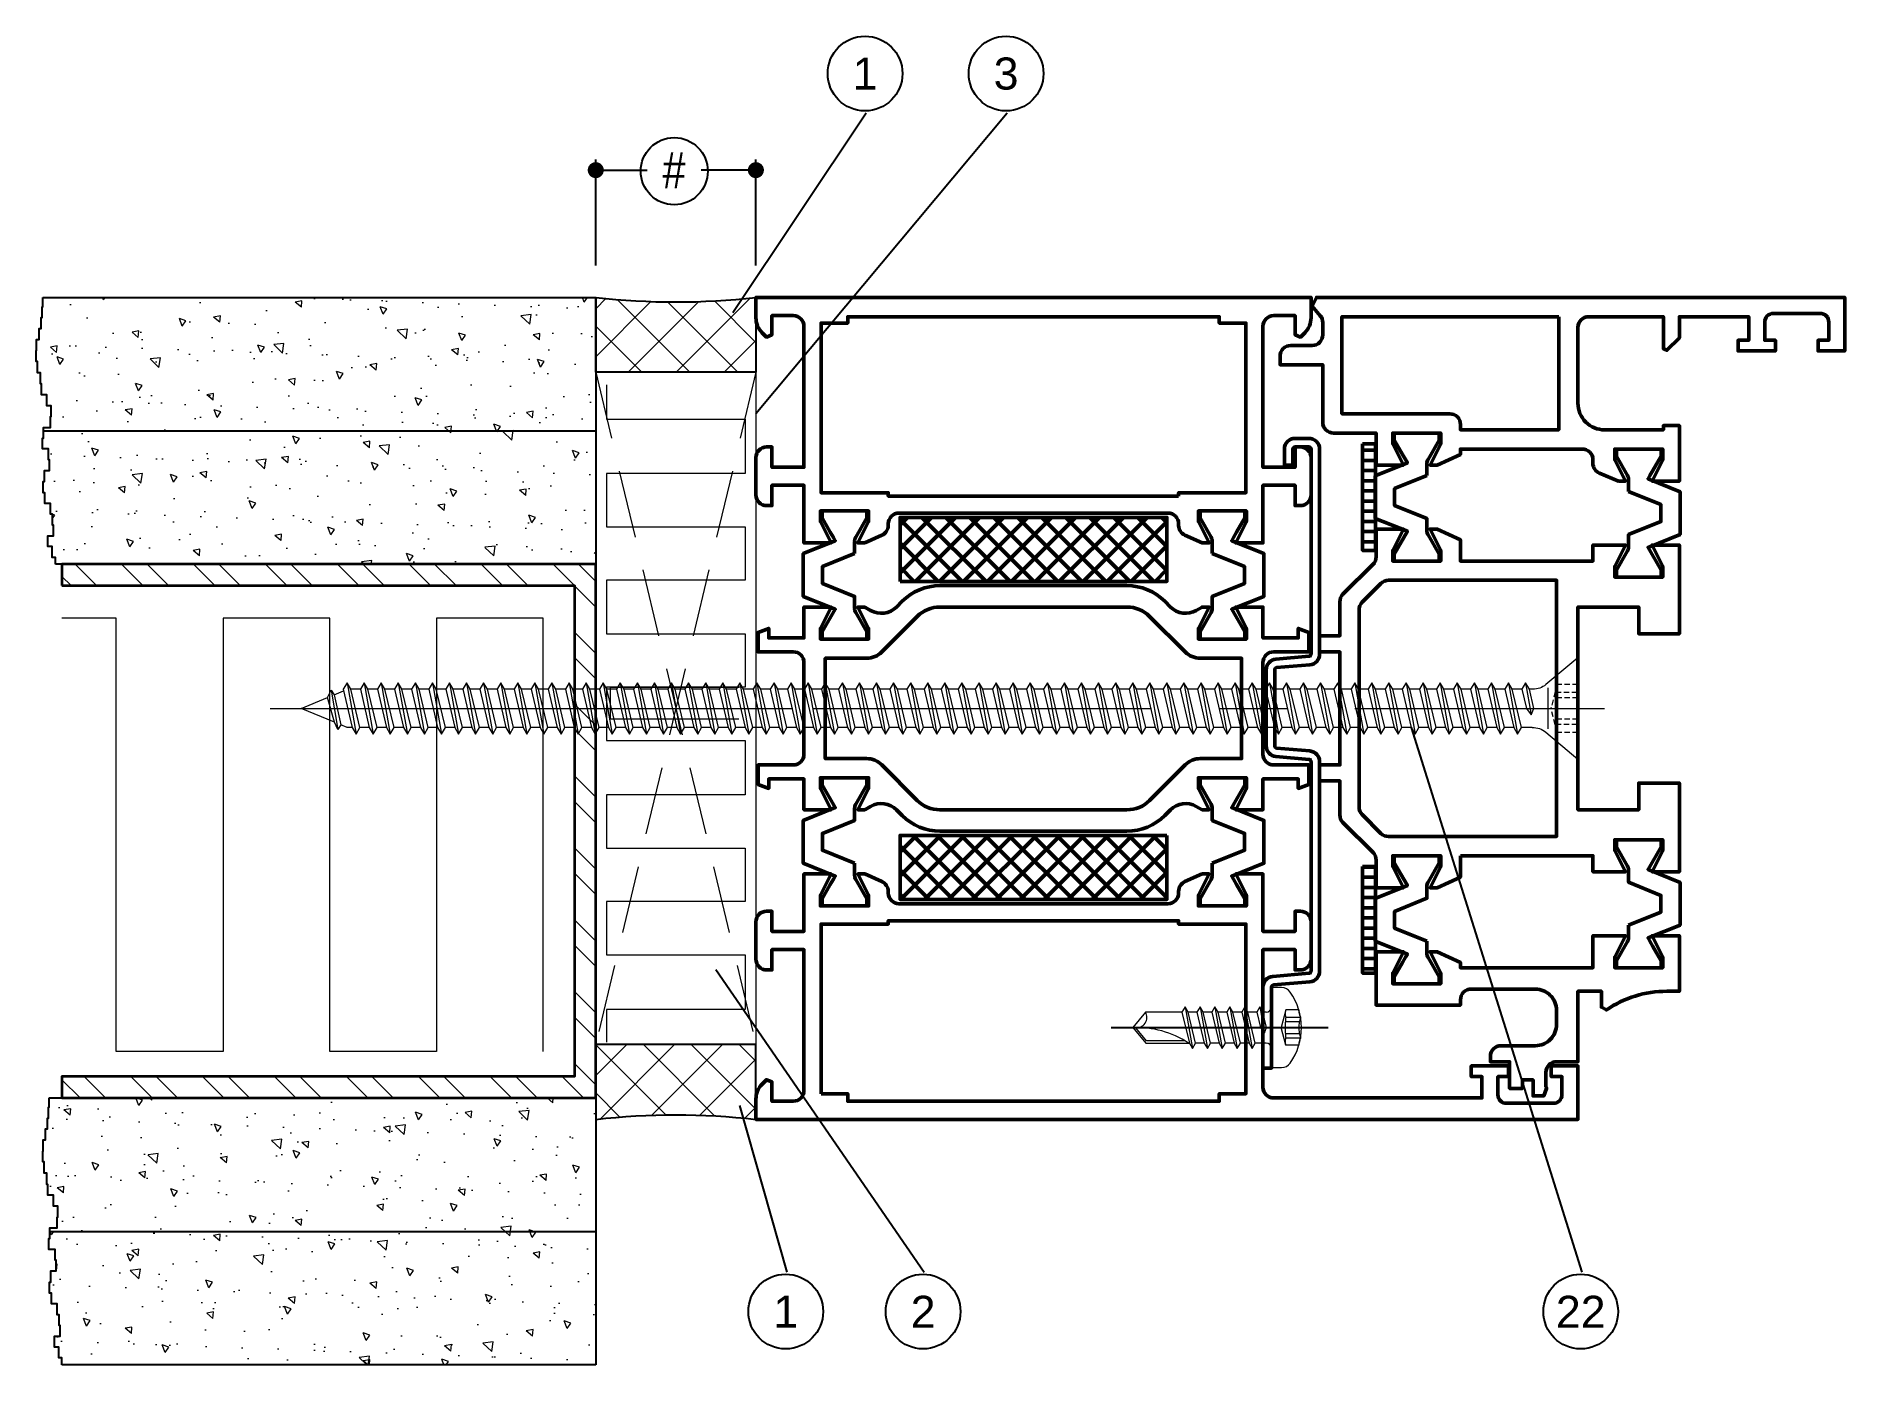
# Model space of a CAD drawing. Header units: millimetres. Extents: x 27 to 196, y 80 to 205.
import ezdxf
from ezdxf.enums import TextEntityAlignment as Align

# ---------------------------------------------------------------- set-up
doc = ezdxf.new("R2010")
doc.units = ezdxf.units.MM
for name, pattern in [('CENTER', [50.8, 31.75, -6.35, 6.35, -6.35]), ('HIDDEN', [9.525, 6.35, -3.175]), ('VERDECKT', [0.75, 0.5, -0.25])]:
    doc.linetypes.add(name, pattern=pattern)
for name, color, linetype, lineweight in [('AM_5', 3, 'Continuous', 25), ('AM_C', 50, 'Continuous', 50), ('AM_S', 80, 'Continuous', 50), ('Cent3', 70, 'CENTER', 18), ('CHide4', 10, 'HIDDEN', 13), ('Cont1', 7, 'Continuous', 35), ('Cont2', 2, 'Continuous', 25), ('Cont3', 70, 'Continuous', 18), ('Cont4', 10, 'Continuous', 13)]:
    doc.layers.add(name, color=color, linetype=linetype, lineweight=lineweight)
doc.layers.add('Cent4', color=10, linetype='CENTER')
doc.styles.add('BEMSTIL', font='8SIMPLEX.SHX', dxfattribs={"width": 0.85})
doc.styles.add('SWISS', font='swiss.ttf')
doc.dimstyles.new('Dok-1zu2-PUNKT$0', dxfattribs={"dimscale": 0.5, "dimtxt": 3.4, "dimasz": 1.5, "dimexe": 1.5, "dimexo": 0.6, "dimgap": 1.5, "dimtad": 0, "dimlfac": 2, "dimdsep": 46, "dimtxsty": 'BEMSTIL', "dimblk": 'PUNKT', "dimblk1": 'PUNKT', "dimblk2": 'PUNKT', "dimcen": 0, "dimclrd": 3, "dimclre": 3, "dimclrt": 3, "dimadec": 0, "dimazin": 0, "dimtfac": 0.7, "dimtofl": 0, "dimtmove": 0, "dimatfit": 3, "dimfxl": 0, "dimtolj": 1, "dimarcsym": 0})
pattern_1 = [(45, (-18.3515, -53.0628), (-2.245064, 2.245064), []), (135, (-18.3515, -53.0628), (-2.245064, -2.245064), [])]

# ---------------------------------------------------------------- blocks, each defined once
blk = doc.blocks.new('ws4070229')
at = {"linetype": 'CENTER'}
blk.add_lwpolyline([(0, -122.5), (0, 2.5)], dxfattribs=at)
blk.add_lwpolyline([(1.79, -4.29, -0.186611), (2.23, -3), (4.75, 0), (-4.75, 0), (-2.23, -3, -0.176327), (-1.79, -4.22)], format="xyb")
at = {"linetype": 'VERDECKT'}
for points in [[(-2.25, 0), (-2.25, -1.93)], [(-1, 0), (-1, -1.93)], [(1, 0), (1, -1.93)], [(2.25, 0), (2.25, -1.93)], [(-1.5, -0.06), (-1.5, -1.99)], [(1.5, -0.06), (1.5, -1.99)], [(-2.25, -1.93), (0, -2.53)], [(2.25, -1.93), (0, -2.53)]]:
    blk.add_lwpolyline(points, dxfattribs=at)
for points in [[(1.93, -2.8), (-1.93, -2.8)], [(0, -4.12), (-1.79, -4.55), (-2.4, -4.9), (-1.79, -5.25), (0, -4.83), (0.61, -4.37), (0, -4.12)], [(-2.4, -4.9), (0.61, -4.37)], [(-1.79, -4.22), (-1.79, -4.55)], [(1.79, -4.29), (1.79, -4.89)], [(1.79, -4.41), (1.79, -5.29)], [(-2.4, -6.5), (2.41, -5.65)], [(-1.79, -5.25), (-1.79, -5.75)], [(-1.79, -5.25), (-1.79, -5.35)], [(-1.79, -5.25), (-1.79, -6.15)], [(1.79, -6.01), (1.79, -6.89)], [(-2.4, -8.1), (2.41, -7.25)], [(-1.79, -6.85), (-1.79, -7.75)], [(-1.79, -8.45), (-1.79, -9.35)], [(1.79, -7.61), (1.79, -8.49)], [(-2.4, -9.7), (2.41, -8.85)], [(-1.79, -10.05), (-1.79, -10.95)], [(1.79, -9.21), (1.79, -10.09)], [(-2.4, -11.3), (2.41, -10.45)], [(-1.79, -11.65), (-1.79, -12.55)], [(1.79, -10.81), (1.79, -11.69)], [(-2.4, -12.9), (2.41, -12.05)], [(-1.79, -13.25), (-1.79, -14.15)], [(1.79, -12.41), (1.79, -13.29)], [(-2.4, -14.5), (2.41, -13.65)], [(-1.79, -14.85), (-1.79, -15.75)], [(1.79, -14.01), (1.79, -14.89)], [(-2.4, -16.1), (2.41, -15.25)], [(-2.4, -17.7), (2.41, -16.85)], [(-1.79, -16.45), (-1.79, -17.35)], [(1.79, -15.61), (1.79, -16.49)], [(-2.4, -19.3), (2.41, -18.45)], [(-1.79, -18.05), (-1.79, -18.95)], [(1.79, -17.21), (1.79, -18.09)], [(-2.4, -20.9), (2.41, -20.05)], [(-1.79, -19.65), (-1.79, -20.55)], [(1.79, -18.81), (1.79, -19.69)], [(-2.4, -22.5), (2.41, -21.65)], [(-1.79, -21.25), (-1.79, -22.15)], [(1.79, -20.41), (1.79, -21.29)], [(1.79, -22.01), (1.79, -22.89)], [(-2.4, -24.1), (2.41, -23.25)], [(-1.79, -22.85), (-1.79, -23.75)], [(1.79, -23.61), (1.79, -24.49)], [(-2.4, -25.7), (2.41, -24.85)], [(-1.79, -24.45), (-1.79, -25.35)], [(1.79, -25.21), (1.79, -26.09)], [(-2.4, -27.3), (2.41, -26.45)], [(-1.79, -26.05), (-1.79, -26.95)], [(1.79, -26.81), (1.79, -27.69)], [(-2.4, -28.9), (2.41, -28.05)], [(-1.79, -27.65), (-1.79, -28.55)], [(1.79, -28.41), (1.79, -29.29)], [(-2.4, -30.5), (2.41, -29.65)], [(-1.79, -29.25), (-1.79, -30.15)], [(1.79, -30.01), (1.79, -30.89)], [(-2.4, -32.1), (2.41, -31.25)], [(-1.79, -30.85), (-1.79, -31.75)], [(1.79, -31.61), (1.79, -32.49)], [(-2.4, -33.7), (2.41, -32.85)], [(-1.79, -32.45), (-1.79, -33.35)], [(1.79, -33.21), (1.79, -34.09)], [(-2.4, -35.3), (2.41, -34.45)], [(-1.79, -34.05), (-1.79, -34.95)], [(1.79, -34.81), (1.79, -35.69)], [(-2.4, -36.9), (2.41, -36.05)], [(-1.79, -35.65), (-1.79, -36.55)], [(-1.79, -37.25), (-1.79, -38.15)], [(1.79, -36.41), (1.79, -37.29)], [(-2.4, -38.5), (2.41, -37.65)], [(-1.79, -38.85), (-1.79, -39.75)], [(1.79, -38.01), (1.79, -38.89)], [(-2.4, -40.1), (2.41, -39.25)], [(-1.79, -40.45), (-1.79, -41.35)], [(1.79, -39.61), (1.79, -40.49)], [(-2.4, -41.7), (2.41, -40.85)], [(-1.79, -42.05), (-1.79, -42.95)], [(1.79, -41.21), (1.79, -42.09)], [(-2.4, -43.3), (2.41, -42.45)], [(-1.79, -43.65), (-1.79, -44.55)], [(1.79, -42.81), (1.79, -43.69)], [(-2.4, -44.9), (2.41, -44.05)], [(-2.4, -46.5), (2.41, -45.65)], [(-1.79, -45.25), (-1.79, -46.15)], [(1.79, -44.41), (1.79, -45.29)], [(-2.4, -48.1), (2.41, -47.25)], [(-1.79, -46.85), (-1.79, -47.75)], [(1.79, -46.01), (1.79, -46.89)], [(-2.4, -49.7), (2.41, -48.85)], [(-1.79, -48.45), (-1.79, -49.35)], [(1.79, -47.61), (1.79, -48.49)], [(-2.4, -51.3), (2.41, -50.45)], [(-1.79, -50.05), (-1.79, -50.95)], [(1.79, -49.21), (1.79, -50.09)], [(1.79, -50.81), (1.79, -51.69)], [(-2.4, -52.9), (2.41, -52.05)], [(-1.79, -51.65), (-1.79, -52.55)], [(1.79, -52.41), (1.79, -53.29)], [(-2.4, -54.5), (2.41, -53.65)], [(-1.79, -53.25), (-1.79, -54.15)], [(1.79, -54.01), (1.79, -54.89)], [(-2.4, -56.1), (2.41, -55.25)], [(-1.79, -54.85), (-1.79, -55.75)], [(1.79, -55.61), (1.79, -56.49)], [(-2.4, -57.7), (2.41, -56.85)], [(-1.79, -56.45), (-1.79, -57.35)], [(1.79, -57.21), (1.79, -58.09)], [(-2.4, -59.3), (2.41, -58.45)], [(-1.79, -58.05), (-1.79, -58.95)], [(1.79, -58.81), (1.79, -59.69)], [(-2.4, -60.9), (2.41, -60.05)], [(-1.79, -59.65), (-1.79, -60.55)], [(1.79, -60.41), (1.79, -61.29)], [(-2.4, -62.5), (2.41, -61.65)], [(-1.79, -61.25), (-1.79, -62.15)], [(1.79, -62.01), (1.79, -62.89)], [(-2.4, -64.1), (2.41, -63.25)], [(-1.79, -62.85), (-1.79, -63.75)], [(1.79, -63.61), (1.79, -64.49)], [(-2.4, -65.7), (2.41, -64.85)], [(-1.79, -64.45), (-1.79, -65.35)], [(-1.79, -66.05), (-1.79, -66.95)], [(1.79, -65.21), (1.79, -66.09)], [(-2.4, -67.3), (2.41, -66.45)], [(-1.79, -67.65), (-1.79, -68.55)], [(1.79, -66.81), (1.79, -67.69)], [(-2.4, -68.9), (2.41, -68.05)], [(-1.79, -69.25), (-1.79, -70.15)], [(1.79, -68.41), (1.79, -69.29)], [(-2.4, -70.5), (2.41, -69.65)], [(-1.79, -70.85), (-1.79, -71.75)], [(1.79, -70.01), (1.79, -70.89)], [(-2.4, -72.1), (2.41, -71.25)], [(-1.79, -72.45), (-1.79, -73.35)], [(1.79, -71.61), (1.79, -72.49)], [(-2.4, -73.7), (2.41, -72.85)], [(-2.4, -75.3), (2.41, -74.45)], [(-1.79, -74.05), (-1.79, -74.95)], [(1.79, -73.21), (1.79, -74.09)], [(-2.4, -76.9), (2.41, -76.05)], [(-1.79, -75.65), (-1.79, -76.55)], [(1.79, -74.81), (1.79, -75.69)], [(-2.4, -78.5), (2.41, -77.65)], [(-1.79, -77.25), (-1.79, -78.15)], [(1.79, -76.41), (1.79, -77.29)], [(-2.4, -80.1), (2.41, -79.25)], [(-1.79, -78.85), (-1.79, -79.75)], [(1.79, -78.01), (1.79, -78.89)], [(1.79, -79.61), (1.79, -80.49)], [(-2.4, -81.7), (2.41, -80.85)], [(-1.79, -80.45), (-1.79, -81.35)], [(1.79, -81.21), (1.79, -82.09)], [(-2.4, -83.3), (2.41, -82.45)], [(-1.79, -82.05), (-1.79, -82.95)], [(1.79, -82.81), (1.79, -83.69)], [(-2.4, -84.9), (2.41, -84.05)], [(-1.79, -83.65), (-1.79, -84.55)], [(1.79, -84.41), (1.79, -85.29)], [(-2.4, -86.5), (2.41, -85.65)], [(-1.79, -85.25), (-1.79, -86.15)], [(1.79, -86.01), (1.79, -86.89)], [(-2.4, -88.1), (2.41, -87.25)], [(-1.79, -86.85), (-1.79, -87.75)], [(1.79, -87.61), (1.79, -88.49)], [(-2.4, -89.7), (2.41, -88.85)], [(-1.79, -88.45), (-1.79, -89.35)], [(1.79, -89.21), (1.79, -90.09)], [(-2.4, -91.3), (2.41, -90.45)], [(-1.79, -90.05), (-1.79, -90.95)], [(1.79, -90.81), (1.79, -91.69)], [(-2.4, -92.9), (2.41, -92.05)], [(-1.79, -91.65), (-1.79, -92.55)], [(1.79, -92.41), (1.79, -93.29)], [(-2.4, -94.5), (2.41, -93.65)], [(-1.79, -93.25), (-1.79, -94.15)], [(-1.79, -94.85), (-1.79, -95.75)], [(1.79, -94.01), (1.79, -94.89)], [(-2.4, -96.1), (2.41, -95.25)], [(-1.79, -96.45), (-1.79, -97.35)], [(1.79, -95.61), (1.79, -96.49)], [(-2.4, -97.7), (2.41, -96.85)], [(-1.79, -98.05), (-1.79, -98.95)], [(1.79, -97.21), (1.79, -98.09)], [(-2.4, -99.3), (2.41, -98.45)], [(-1.79, -99.65), (-1.79, -100.55)], [(1.79, -98.81), (1.79, -99.69)], [(-2.4, -100.9), (2.41, -100.05)], [(-1.79, -101.25), (-1.79, -102.15)], [(1.79, -100.41), (1.79, -101.29)], [(-2.4, -102.5), (2.41, -101.65)], [(-2.4, -104.1), (2.41, -103.25)], [(-1.79, -102.85), (-1.79, -103.75)], [(1.79, -102.01), (1.79, -102.89)], [(-2.4, -105.7), (2.41, -104.85)], [(-1.79, -104.45), (-1.79, -105.35)], [(1.79, -103.61), (1.79, -104.49)], [(-2.4, -107.3), (2.41, -106.45)], [(-1.79, -106.05), (-1.79, -106.95)], [(1.79, -105.21), (1.79, -106.09)], [(-2.4, -108.9), (2.41, -108.05)], [(-1.79, -107.65), (-1.79, -108.55)], [(1.79, -106.81), (1.79, -107.69)], [(1.79, -108.41), (1.79, -109.29)], [(-2.4, -110.5), (2.41, -109.65)], [(-1.79, -109.25), (-1.79, -110.15)], [(1.79, -110.01), (1.79, -110.89)], [(-2.4, -112.1), (2.41, -111.25)], [(-1.79, -110.85), (-1.79, -111.75)], [(1.79, -111.61), (1.79, -112.49)], [(-2.4, -113.7), (2.41, -112.85)], [(-1.79, -112.45), (-1.79, -113.35)], [(1.79, -113.21), (1.79, -114.09)], [(-2.4, -115.3), (2.41, -114.45)], [(-1.79, -114.05), (-1.79, -114.95)], [(1.79, -114.81), (1.79, -115.28)], [(-1.7, -116.8), (1.97, -116.15)], [(-1.28, -116.51), (-1.65, -115.62)], [(1.29, -116.48), (0, -119.6), (-1.02, -117.13)], [(1.79, -115.28), (1.55, -115.87)]]:
    blk.add_lwpolyline(points)
for points in [[(1.79, -6.01), (2.41, -5.65), (1.79, -5.29), (-1.79, -6.15), (-2.4, -6.5), (-1.79, -6.85)], [(1.79, -7.61), (2.41, -7.25), (1.79, -6.89), (-1.79, -7.75), (-2.4, -8.1), (-1.79, -8.45)], [(1.79, -9.21), (2.41, -8.85), (1.79, -8.49), (-1.79, -9.35), (-2.4, -9.7), (-1.79, -10.05)], [(1.79, -10.81), (2.41, -10.45), (1.79, -10.09), (-1.79, -10.95), (-2.4, -11.3), (-1.79, -11.65)], [(1.79, -12.41), (2.41, -12.05), (1.79, -11.69), (-1.79, -12.55), (-2.4, -12.9), (-1.79, -13.25)], [(1.79, -14.01), (2.41, -13.65), (1.79, -13.29), (-1.79, -14.15), (-2.4, -14.5), (-1.79, -14.85)], [(1.79, -15.61), (2.41, -15.25), (1.79, -14.89), (-1.79, -15.75), (-2.4, -16.1), (-1.79, -16.45)], [(1.79, -17.21), (2.41, -16.85), (1.79, -16.49), (-1.79, -17.35), (-2.4, -17.7), (-1.79, -18.05)], [(1.79, -18.81), (2.41, -18.45), (1.79, -18.09), (-1.79, -18.95), (-2.4, -19.3), (-1.79, -19.65)], [(1.79, -20.41), (2.41, -20.05), (1.79, -19.69), (-1.79, -20.55), (-2.4, -20.9), (-1.79, -21.25)], [(1.79, -22.01), (2.41, -21.65), (1.79, -21.29), (-1.79, -22.15), (-2.4, -22.5), (-1.79, -22.85)], [(1.79, -23.61), (2.41, -23.25), (1.79, -22.89), (-1.79, -23.75), (-2.4, -24.1), (-1.79, -24.45)], [(1.79, -25.21), (2.41, -24.85), (1.79, -24.49), (-1.79, -25.35), (-2.4, -25.7), (-1.79, -26.05)], [(1.79, -26.81), (2.41, -26.45), (1.79, -26.09), (-1.79, -26.95), (-2.4, -27.3), (-1.79, -27.65)], [(1.79, -28.41), (2.41, -28.05), (1.79, -27.69), (-1.79, -28.55), (-2.4, -28.9), (-1.79, -29.25)], [(1.79, -30.01), (2.41, -29.65), (1.79, -29.29), (-1.79, -30.15), (-2.4, -30.5), (-1.79, -30.85)], [(1.79, -31.61), (2.41, -31.25), (1.79, -30.89), (-1.79, -31.75), (-2.4, -32.1), (-1.79, -32.45)], [(1.79, -33.21), (2.41, -32.85), (1.79, -32.49), (-1.79, -33.35), (-2.4, -33.7), (-1.79, -34.05)], [(1.79, -34.81), (2.41, -34.45), (1.79, -34.09), (-1.79, -34.95), (-2.4, -35.3), (-1.79, -35.65)], [(1.79, -36.41), (2.41, -36.05), (1.79, -35.69), (-1.79, -36.55), (-2.4, -36.9), (-1.79, -37.25)], [(1.79, -38.01), (2.41, -37.65), (1.79, -37.29), (-1.79, -38.15), (-2.4, -38.5), (-1.79, -38.85)], [(1.79, -39.61), (2.41, -39.25), (1.79, -38.89), (-1.79, -39.75), (-2.4, -40.1), (-1.79, -40.45)], [(1.79, -41.21), (2.41, -40.85), (1.79, -40.49), (-1.79, -41.35), (-2.4, -41.7), (-1.79, -42.05)], [(1.79, -42.81), (2.41, -42.45), (1.79, -42.09), (-1.79, -42.95), (-2.4, -43.3), (-1.79, -43.65)], [(1.79, -44.41), (2.41, -44.05), (1.79, -43.69), (-1.79, -44.55), (-2.4, -44.9), (-1.79, -45.25)], [(1.79, -46.01), (2.41, -45.65), (1.79, -45.29), (-1.79, -46.15), (-2.4, -46.5), (-1.79, -46.85)], [(1.79, -47.61), (2.41, -47.25), (1.79, -46.89), (-1.79, -47.75), (-2.4, -48.1), (-1.79, -48.45)], [(1.79, -49.21), (2.41, -48.85), (1.79, -48.49), (-1.79, -49.35), (-2.4, -49.7), (-1.79, -50.05)], [(1.79, -50.81), (2.41, -50.45), (1.79, -50.09), (-1.79, -50.95), (-2.4, -51.3), (-1.79, -51.65)], [(1.79, -52.41), (2.41, -52.05), (1.79, -51.69), (-1.79, -52.55), (-2.4, -52.9), (-1.79, -53.25)], [(1.79, -54.01), (2.41, -53.65), (1.79, -53.29), (-1.79, -54.15), (-2.4, -54.5), (-1.79, -54.85)], [(1.79, -55.61), (2.41, -55.25), (1.79, -54.89), (-1.79, -55.75), (-2.4, -56.1), (-1.79, -56.45)], [(1.79, -57.21), (2.41, -56.85), (1.79, -56.49), (-1.79, -57.35), (-2.4, -57.7), (-1.79, -58.05)], [(1.79, -58.81), (2.41, -58.45), (1.79, -58.09), (-1.79, -58.95), (-2.4, -59.3), (-1.79, -59.65)], [(1.79, -60.41), (2.41, -60.05), (1.79, -59.69), (-1.79, -60.55), (-2.4, -60.9), (-1.79, -61.25)], [(1.79, -62.01), (2.41, -61.65), (1.79, -61.29), (-1.79, -62.15), (-2.4, -62.5), (-1.79, -62.85)], [(1.79, -63.61), (2.41, -63.25), (1.79, -62.89), (-1.79, -63.75), (-2.4, -64.1), (-1.79, -64.45)], [(1.79, -65.21), (2.41, -64.85), (1.79, -64.49), (-1.79, -65.35), (-2.4, -65.7), (-1.79, -66.05)], [(1.79, -66.81), (2.41, -66.45), (1.79, -66.09), (-1.79, -66.95), (-2.4, -67.3), (-1.79, -67.65)], [(1.79, -68.41), (2.41, -68.05), (1.79, -67.69), (-1.79, -68.55), (-2.4, -68.9), (-1.79, -69.25)], [(1.79, -70.01), (2.41, -69.65), (1.79, -69.29), (-1.79, -70.15), (-2.4, -70.5), (-1.79, -70.85)], [(1.79, -71.61), (2.41, -71.25), (1.79, -70.89), (-1.79, -71.75), (-2.4, -72.1), (-1.79, -72.45)], [(1.79, -73.21), (2.41, -72.85), (1.79, -72.49), (-1.79, -73.35), (-2.4, -73.7), (-1.79, -74.05)], [(1.79, -74.81), (2.41, -74.45), (1.79, -74.09), (-1.79, -74.95), (-2.4, -75.3), (-1.79, -75.65)], [(1.79, -76.41), (2.41, -76.05), (1.79, -75.69), (-1.79, -76.55), (-2.4, -76.9), (-1.79, -77.25)], [(1.79, -78.01), (2.41, -77.65), (1.79, -77.29), (-1.79, -78.15), (-2.4, -78.5), (-1.79, -78.85)], [(1.79, -79.61), (2.41, -79.25), (1.79, -78.89), (-1.79, -79.75), (-2.4, -80.1), (-1.79, -80.45)], [(1.79, -81.21), (2.41, -80.85), (1.79, -80.49), (-1.79, -81.35), (-2.4, -81.7), (-1.79, -82.05)], [(1.79, -82.81), (2.41, -82.45), (1.79, -82.09), (-1.79, -82.95), (-2.4, -83.3), (-1.79, -83.65)], [(1.79, -84.41), (2.41, -84.05), (1.79, -83.69), (-1.79, -84.55), (-2.4, -84.9), (-1.79, -85.25)], [(1.79, -86.01), (2.41, -85.65), (1.79, -85.29), (-1.79, -86.15), (-2.4, -86.5), (-1.79, -86.85)], [(1.79, -87.61), (2.41, -87.25), (1.79, -86.89), (-1.79, -87.75), (-2.4, -88.1), (-1.79, -88.45)], [(1.79, -89.21), (2.41, -88.85), (1.79, -88.49), (-1.79, -89.35), (-2.4, -89.7), (-1.79, -90.05)], [(1.79, -90.81), (2.41, -90.45), (1.79, -90.09), (-1.79, -90.95), (-2.4, -91.3), (-1.79, -91.65)], [(1.79, -92.41), (2.41, -92.05), (1.79, -91.69), (-1.79, -92.55), (-2.4, -92.9), (-1.79, -93.25)], [(1.79, -94.01), (2.41, -93.65), (1.79, -93.29), (-1.79, -94.15), (-2.4, -94.5), (-1.79, -94.85)], [(1.79, -95.61), (2.41, -95.25), (1.79, -94.89), (-1.79, -95.75), (-2.4, -96.1), (-1.79, -96.45)], [(1.79, -97.21), (2.41, -96.85), (1.79, -96.49), (-1.79, -97.35), (-2.4, -97.7), (-1.79, -98.05)], [(1.79, -98.81), (2.41, -98.45), (1.79, -98.09), (-1.79, -98.95), (-2.4, -99.3), (-1.79, -99.65)], [(1.79, -100.41), (2.41, -100.05), (1.79, -99.69), (-1.79, -100.55), (-2.4, -100.9), (-1.79, -101.25)], [(1.79, -102.01), (2.41, -101.65), (1.79, -101.29), (-1.79, -102.15), (-2.4, -102.5), (-1.79, -102.85)], [(1.79, -103.61), (2.41, -103.25), (1.79, -102.89), (-1.79, -103.75), (-2.4, -104.1), (-1.79, -104.45)], [(1.79, -105.21), (2.41, -104.85), (1.79, -104.49), (-1.79, -105.35), (-2.4, -105.7), (-1.79, -106.05)], [(1.79, -106.81), (2.41, -106.45), (1.79, -106.09), (-1.79, -106.95), (-2.4, -107.3), (-1.79, -107.65)], [(1.79, -108.41), (2.41, -108.05), (1.79, -107.69), (-1.79, -108.55), (-2.4, -108.9), (-1.79, -109.25)], [(1.79, -110.01), (2.41, -109.65), (1.79, -109.29), (-1.79, -110.15), (-2.4, -110.5), (-1.79, -110.85)], [(1.79, -111.61), (2.41, -111.25), (1.79, -110.89), (-1.79, -111.75), (-2.4, -112.1), (-1.79, -112.45)], [(1.79, -113.21), (2.41, -112.85), (1.79, -112.49), (-1.79, -113.35), (-2.4, -113.7), (-1.79, -114.05)], [(1.79, -114.81), (2.41, -114.45), (1.79, -114.09), (-1.79, -114.95), (-2.4, -115.3), (-1.79, -115.65)], [(1.55, -115.87), (1.97, -116.15), (1.29, -116.48), (-1.02, -117.13), (-1.7, -116.8), (-1.28, -116.51)]]:
    blk.add_lwpolyline(points, close=True)
for centre, radius, start, end in [((-1.62, 3.32), 3.38, 259.3357, 280.6643), ((0, 3.36), 3.5, 253.4149, 286.5851), ((1.62, 3.32), 3.38, 259.3357, 280.6643), ((-1.62, 1.39), 3.38, 259.3357, 280.6643), ((0, 6.17), 8.16, 262.9585, 277.0415), ((1.62, 1.39), 3.38, 259.3357, 280.6643)]:
    blk.add_arc(centre, radius, start, end, dxfattribs=at)
blk = doc.blocks.new('PUNKT')
at = {"color": 0, "linetype": 'Continuous'}
blk.add_line((-0.5, 0), (-1, 0), dxfattribs=at)
at = {"color": 0, "linetype": 'Continuous', "const_width": 0.5}
blk.add_lwpolyline([(-0.25, 0, 1), (0.25, 0, 1)], format="xyb", close=True, dxfattribs=at)
blk = doc.blocks.new('*D5')
at = {"layer": 'AM_5', "color": 3, "linetype": 'ByBlock', "lineweight": -2, "transparency": 16777216}
blk.add_line((79, 183.05), (79, 192.98), dxfattribs=at)
at = {"layer": 'AM_5', "color": 3, "lineweight": -2, "transparency": 16777216}
for p, q in [((80.5, 191.98), (83.8, 191.98)), ((92.5, 191.98), (88.87, 191.98)), ((94, 183.05), (94, 192.98))]:
    blk.add_line(p, q, dxfattribs=at)
at = {"layer": 'AM_5', "color": 3, "lineweight": -2, "transparency": 16777216, "xscale": 1.5, "yscale": 1.5, "zscale": 1.5, "rotation": 180}
blk.add_blockref('PUNKT', (79, 191.98), dxfattribs=at)
at = {"layer": 'AM_5', "color": 3, "lineweight": -2, "transparency": 16777216, "xscale": 1.5, "yscale": 1.5, "zscale": 1.5}
blk.add_blockref('PUNKT', (94, 191.98), dxfattribs=at)
at = {"layer": 'AM_5', "color": 3, "transparency": 16777216, "insert": (86.33, 191.98), "char_height": 3.4, "attachment_point": 5, "style": 'BEMSTIL'}
blk.add_mtext('\\A1;#', dxfattribs=at)
blk = doc.blocks.new('WI1021361')
for points in [[(23, 41.8), (22.27, 40.19, -0.294108), (21.36, 39.6), (21.2, 39.6, 0.414214), (20.2, 38.6), (20.2, 13.4, 0.414214), (21.2, 12.4), (21.36, 12.4, -0.294108), (22.27, 11.81), (23, 10.2), (23, 9.55), (21, 10.55), (20, 10.55), (20, 6.05), (21, 6.05), (23, 7.05), (23, 4.5), (17.6, 4.5), (17.6, 1.5), (19.5, 1.5), (19.5, 1, -0.414214), (18.5, 0), (15, 0, -0.414214), (14, 1), (14, 1.5), (15.9, 1.5), (15.9, 4.5), (2.7, 4.5, 0.414214), (1.7, 3.5), (1.7, 1.5), (3.5, 1.5), (3.71, 0.99), (3.31, 0.59, -0.198912), (1.9, 0), (0, 0), (0, 77), (5, 77), (5, 74.5), (4, 74.5), (4, 75.5), (2.3, 75.5, 0.414214), (1.5, 74.7), (1.5, 70.3, 0.414214), (2.3, 69.5), (4, 69.5), (4, 70.5), (5, 70.5), (5, 67), (4, 67), (4, 68), (2, 68), (2, 48.5, 0.414214), (3, 47.5), (15.9, 47.5), (15.9, 50.5), (14, 50.5), (14, 51, -0.414214), (15, 52), (18.5, 52, -0.414214), (19.5, 51), (19.5, 50.5), (17.6, 50.5), (17.6, 47.5), (23, 47.5), (23, 44.95), (21, 45.95), (20, 45.95), (20, 41.45), (21, 41.45), (23, 42.45), (23, 41.8)], [(54, 10.2), (54.73, 11.81, -0.294108), (55.64, 12.4), (55.8, 12.4, 0.414214), (56.8, 13.4), (56.8, 38.6, 0.414214), (55.8, 39.6), (55.64, 39.6, -0.294108), (54.73, 40.19), (54, 41.8), (54, 42.45), (56, 41.45), (57, 41.45), (57, 45.95), (56, 45.95), (54, 44.95), (54, 47.5), (59.4, 47.5), (59.4, 50.5), (57.5, 50.5), (57.5, 51, -0.414214), (58.5, 52), (62, 52, -0.414214), (63, 51), (63, 50.5), (61.1, 50.5), (61.1, 47.5), (74.3, 47.5, 0.414214), (75.3, 48.5), (75.3, 50.5), (73.5, 50.5), (73.29, 51.01), (73.69, 51.41, -0.198912), (75.1, 52), (77, 52), (77, 0), (75.1, 0, -0.198912), (73.69, 0.59), (73.29, 0.99), (73.5, 1.5), (75.3, 1.5), (75.3, 3.5, 0.414214), (74.3, 4.5), (61.1, 4.5), (61.1, 1.5), (63, 1.5), (63, 1, -0.414214), (62, 0), (58.5, 0, -0.414214), (57.5, 1), (57.5, 1.5), (59.4, 1.5), (59.4, 4.5), (54, 4.5), (54, 7.05), (56, 6.05), (57, 6.05), (57, 10.55), (56, 10.55), (54, 9.55), (54, 10.2)], [(23.99, 42.75), (22.87, 42.75, 0.131652), (22.47, 42.64), (20.66, 41.6), (20, 41.6), (20, 45.8), (20.66, 45.8), (22, 45.03), (22.49, 44.74), (22.79, 44.57), (24, 47.58), (28, 47.58), (29.21, 44.57), (31.34, 45.8), (32, 45.8), (32, 41.6), (31.34, 41.6), (29.53, 42.64, 0.131652), (29.13, 42.75), (28.01, 42.75), (26.79, 45.78), (25.21, 45.78)], [(53.01, 42.75), (54.13, 42.75, -0.131652), (54.53, 42.64), (56.34, 41.6), (57, 41.6), (57, 45.8), (56.34, 45.8), (55, 45.03), (54.51, 44.74), (54.21, 44.57), (53, 47.58), (49, 47.58), (47.79, 44.57), (45.66, 45.8), (45, 45.8), (45, 41.6), (45.66, 41.6), (47.47, 42.64, -0.131652), (47.87, 42.75), (48.99, 42.75), (50.21, 45.78), (51.79, 45.78)], [(48, 34.76, 0.198912), (47.12, 36.88), (43.79, 40.21, -0.198912), (43.2, 41.63), (43.2, 45.5), (33.8, 45.5), (33.8, 41.63, -0.198912), (33.21, 40.21), (29.88, 36.88, 0.198912), (29, 34.76), (29, 17.24, 0.198912), (29.88, 15.12), (33.21, 11.79, -0.198912), (33.8, 10.37), (33.8, 6.5), (43.2, 6.5), (43.2, 10.37, -0.198912), (43.79, 11.79), (47.12, 15.12, 0.198912), (48, 17.24)], [(23.99, 9.25), (22.87, 9.25, -0.131652), (22.47, 9.36), (20.66, 10.4), (20, 10.4), (20, 6.2), (20.66, 6.2), (22, 6.97), (22.49, 7.26), (22.79, 7.43), (24, 4.43), (28, 4.43), (29.21, 7.43), (31.34, 6.2), (32, 6.2), (32, 10.4), (31.34, 10.4), (29.53, 9.36, -0.131652), (29.13, 9.25), (28.01, 9.25), (26.79, 6.23), (25.21, 6.23)], [(53.01, 9.25), (54.13, 9.25, 0.131652), (54.53, 9.36), (56.34, 10.4), (57, 10.4), (57, 6.2), (56.34, 6.2), (55, 6.97), (54.51, 7.26), (54.21, 7.43), (53, 4.43), (49, 4.43), (47.79, 7.43), (45.66, 6.2), (45, 6.2), (45, 10.4), (45.66, 10.4), (47.47, 9.36, 0.131652), (47.87, 9.25), (48.99, 9.25), (50.21, 6.23), (51.79, 6.23)]]:
    blk.add_lwpolyline(points, format="xyb", close=True)
blk.add_lwpolyline([(29, 10.2), (29.32, 10.75, 0.339454), (29, 13.17), (28.46, 13.71, -0.198912), (27, 17.24), (27, 34.76, -0.198912), (28.46, 38.29), (29, 38.83, 0.339454), (29.32, 41.25), (29, 41.8), (29, 42.45), (31, 41.45), (32, 41.45), (32, 45.95), (31, 45.95), (29, 44.95), (29, 47.5), (31.9, 47.5), (31.9, 50.8), (31.01, 50.8), (31.38, 51.8), (33.2, 51.8), (33.2, 48.5, 0.414214), (34.2, 47.5), (42.8, 47.5, 0.414214), (43.8, 48.5), (43.8, 51.8), (45.62, 51.8), (45.99, 50.8), (45.1, 50.8), (45.1, 47.5), (48, 47.5), (48, 44.95), (46, 45.95), (45, 45.95), (45, 41.45), (46, 41.45), (48, 42.45), (48, 41.8), (47.68, 41.25, 0.339454), (48, 38.83), (48.54, 38.29, -0.198912), (50, 34.76), (50, 17.24, -0.198912), (48.54, 13.71), (48, 13.17, 0.339454), (47.68, 10.75), (48, 10.2), (48, 9.55), (46, 10.55), (45, 10.55), (45, 6.05), (46, 6.05), (48, 7.05), (48, 4.5), (45.1, 4.5), (45.1, 1.2), (45.99, 1.2), (45.62, 0.2), (43.8, 0.2), (43.8, 3.5, 0.414214), (42.8, 4.5), (34.2, 4.5, 0.414214), (33.2, 3.5), (33.2, 0.2), (31.38, 0.2), (31.01, 1.2), (31.9, 1.2), (31.9, 4.5), (29, 4.5), (29, 7.05), (31, 6.05), (32, 6.05), (32, 10.55), (31, 10.55), (29, 9.55), (29, 10.2), (29.32, 10.75)], format="xyb")
for points in [[(2.4, 6.1), (18.3, 6.1), (18.3, 12.4), (18.6, 12.4), (18.6, 39.6), (18.3, 39.6), (18.3, 45.9), (2.4, 45.9), (2.4, 43.4), (1.7, 43.4), (1.7, 8.6), (2.4, 8.6), (2.4, 6.1)], [(58.4, 39.6), (58.7, 39.6), (58.7, 45.9), (74.6, 45.9), (74.6, 43.4), (75.2, 43.4), (75.2, 8.6), (74.6, 8.6), (74.6, 6.1), (58.7, 6.1), (58.7, 12.4), (58.4, 12.4), (58.4, 39.6)]]:
    blk.add_lwpolyline(points, close=True)
blk = doc.blocks.new('WI1021376')
for points in [[(-17.2, 28.8), (-17.2, 29.45), (-15.2, 28.45), (-14.2, 28.45), (-14.2, 32.95), (-15.2, 32.95), (-17.2, 31.95), (-17.2, 34.5), (-12, 34.5), (-12, 33), (-12.4, 33), (-12.4, 27.5, 0.414214), (-9.9, 25), (-2.8, 25, 0.414214), (-1.8, 26), (-1.8, 33), (-4.8, 33), (-4.94, 33.34), (-3.78, 34.5), (-1.8, 34.5), (-1.8, 41), (-4, 41), (-4, 40), (-5, 40), (-5, 43.5), (-4, 43.5), (-4, 42.5), (-2.3, 42.5, 0.414214), (-1.5, 43.3), (-1.5, 47.7, 0.414214), (-2.3, 48.5), (-4, 48.5), (-4, 47.5), (-5, 47.5), (-5, 50), (0, 50), (0, 0.5), (-0.82, 0.12), (-1.71, 0.87, 0.176327), (-2.36, 1.1), (-3.5, 1.1, 0.414214), (-4.5, 0.1), (-4.5, -1.9, -0.414214), (-5.5, -2.9), (-6.3, -2.9), (-6.3, 1.1), (-11.7, 1.1, -0.414214), (-12.7, 2.1), (-12.7, 6.1), (-15.7, 6.1), (-15.7, 8.65), (-13.7, 7.65), (-12.7, 7.65), (-12.7, 12.15), (-13.7, 12.15), (-15.7, 11.15), (-15.7, 11.8), (-14.7, 14), (-14.2, 14), (-14.2, 25.4, 0.414214), (-15.2, 26.4), (-15.53, 26.4, -0.302776), (-16.46, 27.02), (-17.2, 28.8)], [(-73.95, 22), (-72.6, 22, 0.413845), (-71.6, 23), (-71.6, 25), (-65, 25), (-65, 27.2), (-66.5, 27.2), (-66.75, 27.67, 0.151177), (-65, 33.32), (-65, 34.5), (-59.8, 34.5), (-59.8, 31.95), (-61.8, 32.95), (-62.8, 32.95), (-62.8, 28.45), (-61.8, 28.45), (-59.8, 29.45), (-59.8, 26.4), (-62.8, 26.4), (-62.8, 14), (-62.3, 14), (-61.3, 11.8), (-61.3, 11.15), (-63.3, 12.15), (-64.3, 12.15), (-64.3, 7.65), (-63.3, 7.65), (-61.3, 8.65), (-61.3, 6.1), (-66.3, 6.1), (-66.3, 14), (-65.8, 14, 0.414214), (-64.8, 15), (-64.8, 21, 0.414214), (-66.8, 23), (-68.1, 23, 0.414214), (-70.1, 21), (-70.1, 17.8, -0.414214), (-71.1, 16.8), (-71.6, 16.8), (-71.6, 18.6), (-74.1, 18.6), (-74.1, 19.8), (-73.3, 19.8), (-73.3, 20.8), (-74.8, 20.8), (-74.8, 21.8), (-74.1, 22.06, 0.213422), (-73.95, 22)], [(-58.81, 29.75), (-59.93, 29.75, 0.131652), (-60.33, 29.64), (-62.14, 28.6), (-62.8, 28.6), (-62.8, 32.8), (-62.14, 32.8), (-60.8, 32.03), (-60.31, 31.74), (-60.01, 31.57), (-58.8, 34.57), (-54.8, 34.57), (-53.59, 31.57), (-51.46, 32.8), (-50.8, 32.8), (-50.8, 28.6), (-51.46, 28.6), (-53.27, 29.64, 0.131652), (-53.67, 29.75), (-54.79, 29.75), (-56.02, 32.77), (-57.59, 32.77)], [(-52.3, 14), (-54.3, 14), (-55.3, 11.8), (-55.3, 11.15), (-53.3, 12.15), (-52.3, 12.15), (-52.3, 7.65), (-53.3, 7.65), (-55.3, 8.65), (-55.3, 6.1), (-52.71, 6.1, -0.198912), (-52.01, 5.81), (-49.19, 2.99, 0.198912), (-48.48, 2.7), (-45.3, 2.7), (-45.3, 0.8), (-43.8, 0.8), (-43.8, 2.7), (-33.2, 2.7), (-33.2, 0.8), (-31.7, 0.8), (-31.7, 2.7), (-28.52, 2.7, 0.198912), (-27.81, 2.99), (-25, 5.81, -0.198912), (-24.29, 6.1), (-21.7, 6.1), (-21.7, 8.65), (-23.7, 7.65), (-24.7, 7.65), (-24.7, 12.15), (-23.7, 12.15), (-21.7, 11.15), (-21.7, 11.8), (-22.7, 14), (-24.7, 14), (-24.7, 26.4), (-23.2, 26.4), (-23.2, 29.45), (-25.2, 28.45), (-26.2, 28.45), (-26.2, 32.95), (-25.2, 32.95), (-23.2, 31.95), (-23.2, 34.5), (-31.5, 34.5), (-31.5, 30.7), (-29, 30.7), (-29, 25), (-48, 25), (-48, 30.7), (-45.5, 30.7), (-45.5, 34.5), (-53.8, 34.5), (-53.8, 31.95), (-51.8, 32.95), (-50.8, 32.95), (-50.8, 28.45), (-51.8, 28.45), (-53.8, 29.45), (-53.8, 26.4), (-52.3, 26.4)], [(-18.19, 29.75), (-17.07, 29.75, -0.131652), (-16.67, 29.64), (-14.86, 28.6), (-14.2, 28.6), (-14.2, 32.8), (-14.86, 32.8), (-16.2, 32.03), (-16.69, 31.74), (-16.99, 31.57), (-18.2, 34.57), (-22.2, 34.57), (-23.41, 31.57), (-25.54, 32.8), (-26.2, 32.8), (-26.2, 28.6), (-25.54, 28.6), (-23.73, 29.64, -0.131652), (-23.33, 29.75), (-22.21, 29.75), (-20.99, 32.77), (-19.41, 32.77)], [(-50.5, 7.26, 0.198912), (-50.21, 6.55), (-48.45, 4.79, 0.198912), (-47.74, 4.5), (-29.26, 4.5, 0.198912), (-28.56, 4.79), (-26.79, 6.55, 0.198912), (-26.5, 7.26), (-26.5, 23), (-50.5, 23)], [(-1.8, 23.2), (-12.4, 23.2), (-12.4, 14), (-11.9, 14, -0.414214), (-10.9, 13), (-10.9, 2.9), (-1.8, 2.9), (-1.8, 23.2)], [(-60.31, 10.85), (-61.43, 10.85, -0.131652), (-61.83, 10.96), (-63.64, 12), (-64.3, 12), (-64.3, 7.8), (-63.64, 7.8), (-62.3, 8.57), (-61.81, 8.85), (-61.51, 9.03), (-60.3, 6.02), (-56.3, 6.02), (-55.09, 9.03), (-52.96, 7.8), (-52.3, 7.8), (-52.3, 12), (-52.96, 12), (-54.77, 10.96, -0.131652), (-55.17, 10.85), (-56.29, 10.85), (-57.52, 7.82), (-59.09, 7.82)], [(-16.69, 10.85), (-15.57, 10.85, 0.131652), (-15.17, 10.96), (-13.36, 12), (-12.7, 12), (-12.7, 7.8), (-13.36, 7.8), (-14.7, 8.57), (-15.19, 8.85), (-15.49, 9.03), (-16.7, 6.02), (-20.7, 6.02), (-21.91, 9.03), (-24.04, 7.8), (-24.7, 7.8), (-24.7, 12), (-24.04, 12), (-22.23, 10.96, 0.131652), (-21.83, 10.85), (-20.71, 10.85), (-19.49, 7.82), (-17.91, 7.82)]]:
    blk.add_lwpolyline(points, format="xyb", close=True)
blk = doc.blocks.new('WI4090072')
h = blk.add_hatch()
h.set_pattern_fill('ANSI37', color=256, scale=0.5, style=0)
h.set_pattern_definition([(45, (0, 0.4), (-1.12253, 1.12253), []), (135, (0, 0.4), (-1.12253, -1.12253), [])])
h.paths.add_polyline_path([(12.5, 6.4), (-12.5, 6.4), (-12.5, 0.4), (12.5, 0.4)])
blk.add_lwpolyline([(12.5, 6.4), (12.5, 0.4), (-12.5, 0.4), (-12.5, 6.4), (12.5, 6.4)], close=True)
blk = doc.blocks.new('WI4030187')
h = blk.add_hatch()
h.set_pattern_fill('LINE', color=256, scale=0.3, angle=90)
h.paths.add_polyline_path([(5, 0), (5, 1.2), (-5, 1.2), (-5, 0)])
blk.add_lwpolyline([(5, 1.2), (5, 0), (-5, 0), (-5, 1.2), (5, 1.2)], close=True)
blk = doc.blocks.new('WI4080202')
blk.add_lwpolyline([(-48.32, -0.18), (-48.61, -3.59, -0.388879), (-49.61, -4.5), (-57.2, -4.5), (-57.2, -3.7), (-49.61, -3.7, 0.388879), (-49.41, -3.52), (-49.11, -0.11, -0.388879), (-48.12, 0.8), (-28.48, 0.8, -0.388879), (-27.49, -0.11), (-27.22, -3.22, 0.388879), (-27.02, -3.4), (-19.88, -3.4, 0.388879), (-19.68, -3.22), (-19.41, -0.11, -0.388879), (-18.42, 0.8), (0.8, 0.8, -0.414214), (1.8, -0.2), (1.8, -1.5, -0.414214), (0.8, -2.5), (-0.7, -2.5), (-0.7, -1.7), (0.8, -1.7, 0.414214), (1, -1.5), (1, -0.2, 0.414214), (0.8, 0), (-18.42, 0, 0.388879), (-18.62, -0.18), (-18.89, -3.29, -0.388879), (-19.88, -4.2), (-27.02, -4.2, -0.388879), (-28.01, -3.29), (-28.28, -0.18, 0.388879), (-28.48, 0), (-48.12, 0, 0.388879), (-48.32, -0.18)], format="xyb", close=True)
blk = doc.blocks.new('ws4070448')
at = {"layer": 'Cent4'}
blk.add_lwpolyline([(0, -15.02), (0, 5.29)], dxfattribs=at)
at = {"layer": 'CHide4'}
for p, q in [((-0.97, 1.33), (-0.97, 2.72)), ((-0.56, 1.33), (-0.56, 2.61)), ((0.56, 1.33), (0.56, 2.61)), ((0.97, 1.33), (0.97, 2.72))]:
    blk.add_line(p, q, dxfattribs=at)
for points in [[(-1.65, 2.56), (-1.65, 1.33)], [(1.65, 2.56), (1.65, 1.33)], [(-1.65, 1.33), (0, 0.89)], [(1.65, 1.33), (0, 0.89)]]:
    blk.add_lwpolyline(points, dxfattribs=at)
for centre, radius, start, end in [((-1.59, 3.84), 1.28, 267.2848, 298.8872), ((0, 5.49), 2.94, 250.6988, 289.3012), ((1.59, 3.84), 1.28, 241.1128, 272.7152), ((-1.31, 2.49), 1.21, 253.6643, 286.3357), ((0, 11.41), 10.13, 264.4948, 275.5052), ((1.31, 2.49), 1.21, 253.6643, 286.3357)]:
    blk.add_arc(centre, radius, start, end, dxfattribs=at)
at = {"layer": 'Cont3'}
blk.add_lwpolyline([(3.32, 1.75, 0.314856), (-3.32, 1.75, 0.244912), (-3.75, 0.93), (-3.75, 0), (3.75, 0), (3.75, 0.93, 0.244912), (3.32, 1.75, 0.138291)], format="xyb", dxfattribs=at)
for points in [[(-1.95, -1.1), (-1.45, -1.39), (0, -1.04), (0.5, -0.67), (0, -0.47), (-1.45, -0.81)], [(-1.95, -2.5), (-1.45, -2.79), (1.45, -2.1), (1.95, -1.81), (1.45, -1.52), (-1.45, -2.21)], [(-1.95, -3.9), (-1.45, -4.19), (1.45, -3.5), (1.95, -3.21), (1.45, -2.92), (-1.45, -3.61)], [(-1.95, -5.3), (-1.45, -5.59), (1.45, -4.9), (1.95, -4.61), (1.45, -4.32), (-1.45, -5.01)], [(-1.95, -6.7), (-1.45, -6.99), (1.45, -6.3), (1.95, -6.01), (1.45, -5.72), (-1.45, -6.41)], [(-1.45, -8.39), (1.45, -7.7), (1.95, -7.41), (1.45, -7.12), (-1.45, -7.81), (-1.95, -8.1)]]:
    blk.add_lwpolyline(points, close=True, dxfattribs=at)
for points in [[(-1.95, -1.1), (0.5, -0.67)], [(-1.45, -0.5), (-1.45, -0.81)], [(-1.45, -1.39), (-1.45, -2.21)], [(-1.45, -1.39), (-1.45, -2.21)], [(1.45, -0.5), (1.45, -1.52)], [(-1.95, -2.5), (1.95, -1.81)], [(-1.95, -3.9), (1.95, -3.21)], [(-1.45, -2.79), (-1.45, -3.61)], [(1.45, -2.1), (1.45, -2.92)], [(-1.95, -5.3), (1.95, -4.61)], [(-1.45, -4.19), (-1.45, -5.01)], [(1.45, -3.5), (1.45, -4.32)], [(1.45, -4.9), (1.45, -5.72)], [(-1.95, -6.7), (1.95, -6.01)], [(-1.45, -5.59), (-1.45, -6.41)], [(1.45, -6.3), (1.45, -7.12)], [(-1.95, -8.1), (1.95, -7.41)], [(-1.45, -6.99), (-1.45, -7.81)], [(-1.45, -8.38), (-1.45, -11.81), (0, -13), (1.45, -11.79), (1.45, -7.7)], [(1.24, -8.17), (1.24, -11.7), (0.03, -12.71)]]:
    blk.add_lwpolyline(points, dxfattribs=at)
for centre, radius, start, end in [((-1.95, -0.5), 0.5, 0, 90), ((1.95, -0.5), 0.5, 90, 180), ((8.74, -12.6), 8.74, 146.5114, 182.6031), ((-0.95, -12.64), 0.965, 350.682, 121.1143)]:
    blk.add_arc(centre, radius, start, end, dxfattribs=at)

msp = doc.modelspace()

# ---------------------------------------------------------------- hatches: boundary and pattern name
at = {"layer": 'Cont3'}
h = msp.add_hatch(dxfattribs=at)
h.set_pattern_fill('AR-CONC,I', color=256, scale=0.04, angle=90, style=2)
h.set_pattern_definition([(140, (13.1954, 0), (0.63756, 7.28739), [0.762, -8.382]), (85, (13.1954, 0), (-7.64227, -1.40974), [0.6096, -6.70562]), (190.4514, (13.2486, 0.607), (-7.0047, 5.87765), [0.6476, -7.1236]), (136.184, (11.163, 1e-16), (1.6817, 10.84316), [1.143, -12.573]), (186.6356, (11.304, 0.904), (-9.89704, 9.49617), [0.9714, -10.6854]), (81.184, (11.163, 1e-16), (-9.89704, 9.49617), [0.9144, -10.0584]), (111, (11.6714, 1.016), (4.0906, 6.06458), [0.762, -8.382]), (56, (11.6714, 1.016), (-7.36752, 2.47208), [0.6096, -6.7056]), (161.4514, (12.012, 1.5214), (-3.2769, 8.53666), [0.6476, -7.1236]), (127.5, (13.1954, 0), (-3.3822, 0.123544), [0, -6.62432, 0, -6.8072, 0, -6.731]), (97.5, (13.1954, 0), (-4.00722, 2.672787), [0, -3.88112, 0, -6.47192, 0, -2.5654]), (57.5, (13.1954, -2.2657), (0.22915, 5.423624), [0, -2.54, 0, -7.9248, 0, -10.5156]), (47.5, (13.1954, -3.2817), (-1.01706, 5.92517), [0, -3.302, 0, -5.26288, 0, -7.4676])])
h.paths.add_polyline_path([(79, 180.051), (27.195, 180.051), (27.195, 179.178), (27.195, 170.945), (27.593, 170.945), (27.593, 169.904), (27.991, 169.904), (27.991, 168.894), (27.91, 167.551), (79, 167.551)])
h.paths.add_polyline_path([(79, 167.551), (27.91, 167.551), (27.257, 167.551), (27.257, 166.874), (27.256, 165.864), (27.746, 165.864), (27.746, 164.854), (27.838, 164.854), (27.838, 163.844), (27.348, 163.844), (27.348, 162.803), (27.347, 161.762), (27.41, 161.762), (27.41, 160.752), (27.93, 160.752), (27.93, 159.742), (28.113, 159.742), (28.113, 158.732), (28.205, 158.732), (28.205, 157.722), (27.685, 157.722), (27.685, 156.712), (28.083, 156.712), (28.083, 155.702), (28.389, 155.702), (28.389, 155.051), (79, 155.051)])
h.paths.add_polyline_path([(79, 105.051), (27.807, 105.051), (27.807, 104.178), (27.746, 103.168), (27.654, 103.168), (27.654, 102.158), (27.471, 101.117), (27.226, 101.117), (27.226, 100.076), (27.226, 99.066), (27.318, 99.066), (27.318, 97.995), (27.593, 97.995), (27.593, 96.955), (27.685, 96.955), (27.685, 95.945), (28.205, 95.945), (28.205, 94.904), (28.603, 94.904), (28.603, 93.894), (28.522, 92.551), (79, 92.551)])
h.paths.add_polyline_path([(79, 92.551), (28.522, 92.551), (27.869, 92.551), (27.869, 91.874), (27.777, 90.864), (28.358, 90.864), (28.358, 89.854), (28.45, 89.854), (28.45, 88.844), (27.96, 88.844), (27.96, 87.803), (27.838, 86.762), (28.022, 86.762), (28.022, 85.752), (28.542, 85.752), (28.542, 84.742), (28.726, 84.742), (28.726, 83.732), (28.817, 83.732), (28.817, 82.722), (28.297, 82.722), (28.297, 81.712), (28.695, 81.712), (28.695, 80.702), (29.001, 80.702), (29.001, 80.051), (79, 80.051)])
h = msp.add_hatch(dxfattribs=at)
h.set_pattern_fill('ANSI37', color=256, style=0)
h.set_pattern_definition(pattern_1)
h.paths.add_polyline_path([(94, 180.051, -0.0559465), (79, 180.051), (79, 173.051), (94, 173.051)])
h = msp.add_hatch(dxfattribs=at)
h.set_pattern_fill('ANSI37', color=256, style=0)
h.set_pattern_definition(pattern_1)
h.paths.add_polyline_path([(94.001, 110.047), (94, 110.051), (79.001, 110.051), (79.001, 103.051, -0.0559468), (94.001, 103.051)])
at = {"layer": 'Cont4'}
h = msp.add_hatch(dxfattribs=at)
h.set_pattern_fill('STEEL', color=256, scale=1.5, angle=90, style=0)
h.set_pattern_definition([(135, (-44.2285, -194.8097), (-3.367596, -3.367596), []), (135, (-46.61, -194.8097), (-3.367596, -3.367596), [])])
h.paths.add_polyline_path([(79, 155.051), (29, 155.051), (29, 153.051), (77, 153.051), (77, 107.051), (29, 107.051), (29, 105.051), (79, 105.051)])

# ---------------------------------------------------------------- linework, layer by layer
at = {"layer": 'AM_5', "color": 3}
for p, q in [((91.829, 178.644), (104.317, 197.357)), ((94, 169.185), (117.527, 197.357)), ((155.391, 139.76), (171.353, 88.719)), ((90.242, 117.094), (109.755, 88.719)), ((92.479, 104.334), (96.887, 88.719))]:
    msp.add_line(p, q, dxfattribs=at)
for centre, radius in [((104.226, 201.033), 3.5), ((117.436, 201.033), 3.5), ((86.351, 191.882), 3.144), ((96.796, 85.044), 3.5), ((109.663, 85.044), 3.5), ((171.261, 85.044), 3.5)]:
    msp.add_circle(centre, radius, dxfattribs=at)
at = {"layer": 'Cent3'}
msp.add_line((65.697, 141.551), (127, 141.551), dxfattribs=at)
at = {"layer": 'CHide4'}
for p, q in [((94, 173.051), (79, 110.051)), ((79, 173.051), (94.001, 110.051))]:
    msp.add_line(p, q, dxfattribs=at)
at = {"layer": 'Cont1'}
msp.add_lwpolyline([(29, 153.051), (77, 153.051), (77, 107.051), (29, 107.051), (29, 105.051), (79, 105.051), (79, 155.051), (29, 155.051), (29, 153.051)], dxfattribs=at)
at = {"layer": 'Cont2'}
msp.add_line((27.869, 92.551), (79, 92.551), dxfattribs=at)
for points in [[(28.389, 155.051), (28.389, 155.702), (28.083, 155.702), (28.083, 156.712), (27.685, 156.712), (27.685, 157.722), (28.205, 157.722), (28.205, 158.732), (28.113, 158.732), (28.113, 159.742), (27.93, 159.742), (27.93, 160.752), (27.41, 160.752), (27.41, 161.762), (27.226, 161.762), (27.226, 162.803), (27.348, 162.803), (27.348, 163.844), (27.838, 163.844), (27.838, 164.854), (27.746, 164.854), (27.746, 165.864), (27.165, 165.864), (27.165, 166.874), (27.257, 166.874), (27.257, 167.884), (27.93, 167.884), (27.93, 168.894), (27.991, 168.894), (27.991, 169.904), (27.593, 169.904), (27.593, 170.945), (27.073, 170.945), (27.073, 171.955), (26.981, 171.955), (26.981, 172.995), (26.706, 172.995), (26.706, 174.066), (26.583, 174.066), (26.583, 175.076), (26.614, 175.076), (26.614, 176.117), (26.859, 176.117), (26.859, 177.158), (27.042, 177.158), (27.042, 178.168), (27.134, 178.168), (27.134, 179.178), (27.195, 179.178), (27.195, 180.051)], [(27.195, 180.051), (79, 180.051), (79, 155.051)], [(27.257, 167.551), (79, 167.551)], [(79, 155.051), (28.389, 155.051)], [(29.001, 80.051), (29.001, 80.702), (28.695, 80.702), (28.695, 81.712), (28.297, 81.712), (28.297, 82.722), (28.817, 82.722), (28.817, 83.732), (28.726, 83.732), (28.726, 84.742), (28.542, 84.742), (28.542, 85.752), (28.022, 85.752), (28.022, 86.762), (27.838, 86.762), (27.838, 87.803), (27.96, 87.803), (27.96, 88.844), (28.45, 88.844), (28.45, 89.854), (28.358, 89.854), (28.358, 90.864), (27.777, 90.864), (27.777, 91.874), (27.869, 91.874), (27.869, 92.884), (28.542, 92.884), (28.542, 93.894), (28.603, 93.894), (28.603, 94.904), (28.205, 94.904), (28.205, 95.945), (27.685, 95.945), (27.685, 96.955), (27.593, 96.955), (27.593, 97.995), (27.318, 97.995), (27.318, 99.066), (27.195, 99.066), (27.195, 100.076), (27.226, 100.076), (27.226, 101.117), (27.471, 101.117), (27.471, 102.158), (27.654, 102.158), (27.654, 103.168), (27.746, 103.168), (27.746, 104.178), (27.807, 104.178), (27.807, 105.051)], [(27.807, 105.051), (79, 105.051), (79, 80.051)], [(79, 80.051), (29.001, 80.051)]]:
    msp.add_lwpolyline(points, dxfattribs=at)
for points in [[(79, 173.051), (79, 180.051, 0.0559468), (94, 180.051), (94, 173.051)], [(79.001, 110.051), (79.001, 103.051, -0.0559468), (94.001, 103.051), (94.001, 110.051)]]:
    msp.add_lwpolyline(points, format="xyb", close=True, dxfattribs=at)
at = {"layer": 'Cont3'}
for p, q in [((80.395, 140.528), (80.395, 143.528)), ((80.395, 143.528), (92.395, 143.528)), ((92.395, 140.528), (80.395, 140.528))]:
    msp.add_line(p, q, dxfattribs=at)
msp.add_lwpolyline([(94.001, 110.051), (79, 110.051), (79, 173.051), (94.001, 173.051)], close=True, dxfattribs=at)
for points in [[(80, 171.851), (80, 168.651), (93, 168.651), (93, 163.551), (80, 163.551), (80, 158.551), (93, 158.551), (93, 153.551), (80, 153.551), (80, 148.551), (93, 148.551), (93, 143.551), (80, 143.551), (80, 138.551), (93, 138.551), (93, 133.451), (80, 133.451), (80, 128.451), (93, 128.451), (93, 123.451), (80, 123.451), (80, 118.451), (93, 118.451), (93, 113.351), (80, 113.351), (80, 110.291), (80, 110.291), (80, 110.291), (80, 110.291), (80, 110.291)], [(34.086, 135.465), (34.086, 150.012), (29, 150.012)], [(54.086, 135.465), (54.086, 150.012), (44.086, 150.012), (44.086, 135.465)], [(54.086, 135.465), (54.086, 150.012), (44.086, 150.012), (44.086, 135.465)], [(74.086, 109.403), (74.086, 150.012), (64.086, 150.012), (64.086, 109.403), (54.086, 109.403), (54.086, 123.868)], [(74.086, 109.403), (74.086, 150.012), (64.086, 150.012), (64.086, 134.025)], [(44.086, 135.465), (44.086, 109.403), (34.086, 109.403), (34.086, 135.465)], [(64.086, 124.199), (64.086, 109.403), (54.086, 109.403), (54.086, 135.465)]]:
    msp.add_lwpolyline(points, dxfattribs=at)

# ---------------------------------------------------------------- block references
at = {"rotation": 270}
msp.add_blockref('ws4070448', (142.3, 111.646), dxfattribs=at)
at = {"layer": 'AM_C', "xscale": -1, "rotation": 269.9999268884208}
msp.add_blockref('WI4080202', (146, 165.051), dxfattribs=at)
at = {"layer": 'AM_C'}
for name, p, rotation in [('WI4030187', (152.025, 161.351), 89.99999999999999), ('WI4090072', (120, 159.851), 180), ('WI4030187', (152.025, 121.75), 89.99999999999999)]:
    msp.add_blockref(name, p, dxfattribs=dict(at, rotation=rotation))
msp.add_blockref('WI4090072', (120, 123.251), dxfattribs=at)
at = {"layer": 'AM_S', "xscale": -1, "rotation": 270}
for name, p in [('WI1021361', (94, 103.051)), ('WI1021376', (146, 180.051))]:
    msp.add_blockref(name, p, dxfattribs=at)
at = {"layer": 'Cont3', "rotation": 270}
msp.add_blockref('ws4070229', (171, 141.552), dxfattribs=at)

# ---------------------------------------------------------------- texts
at = {"layer": 'AM_5', "color": 40, "style": 'SWISS'}
for s, p in [('1', (104.226, 201.033)), ('3', (117.436, 201.033)), ('1', (96.796, 85.044)), ('2', (109.663, 85.044)), ('22', (171.261, 85.044))]:
    msp.add_text(s, height=3, dxfattribs=at).set_placement(p, align=Align.MIDDLE)

# ---------------------------------------------------------------- dimensions: what is measured, and where the dimension line sits
at = {"layer": 'AM_5'}
dim = msp.add_linear_dim(base=(94, 191.984), p1=(79, 180.051), p2=(94, 180.051), text='#', dimstyle='Dok-1zu2-PUNKT$0', override={"dimscale": 1, "dimexe": 1, "dimexo": 3, "dimlfac": 1, "dimdle": 0, "dimse1": 0, "dimsd1": 0, "dimtofl": 1, "dimfxlon": 0}, dxfattribs=at)
dim.commit()
dim.dimension.update_dxf_attribs({"geometry": '*D5', "text_midpoint": (86.335, 191.984), "dimtype": 160})

doc.saveas('drawing.dxf')
